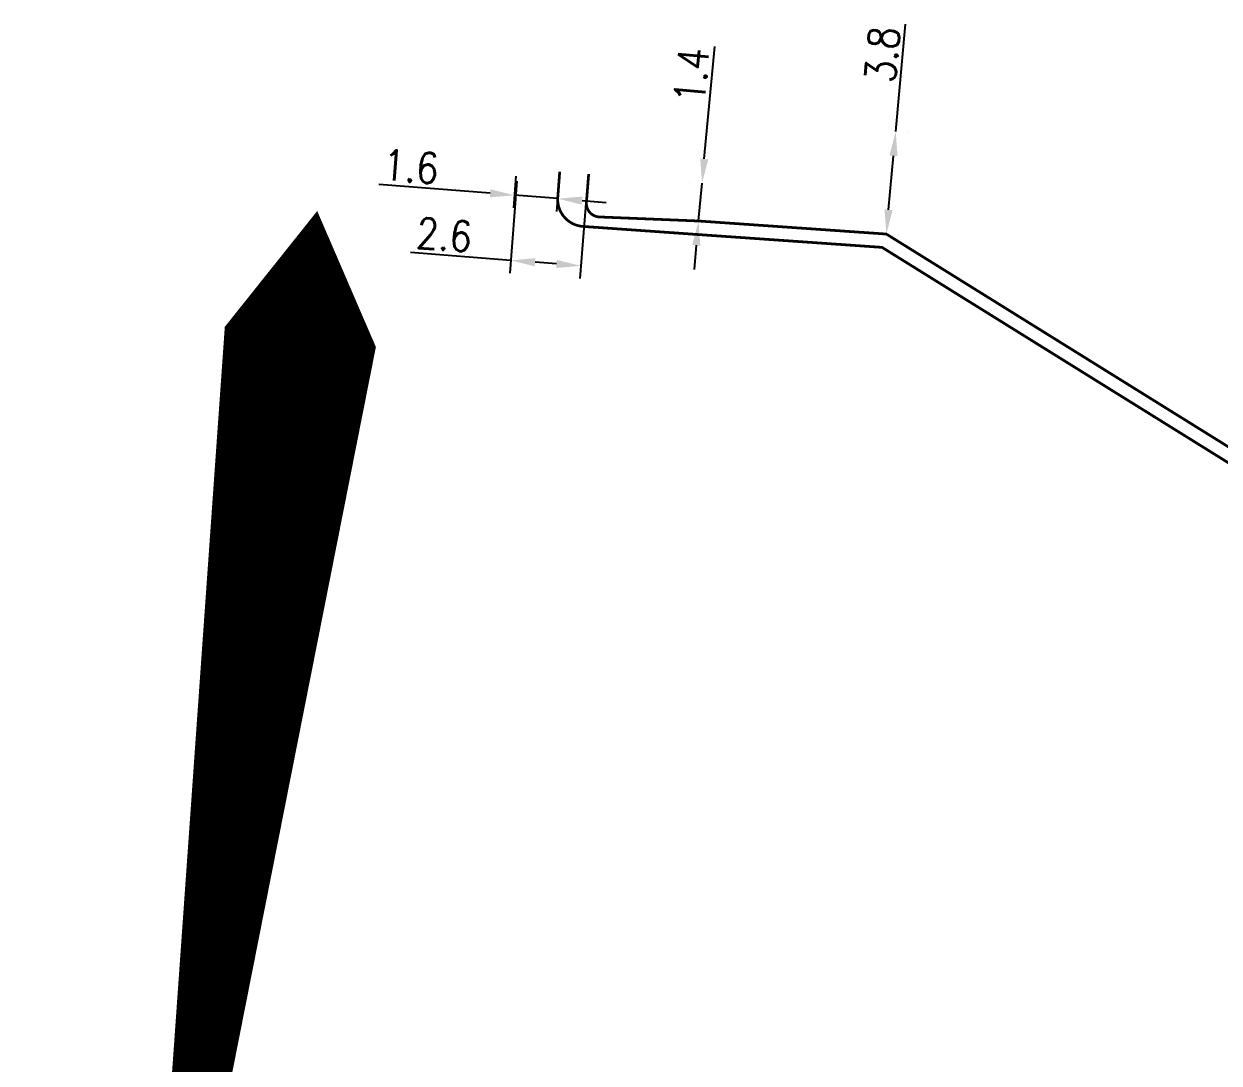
# Model space of a CAD drawing. Header units: millimetres. Extents: x 185000 to 186000, y 128000 to 129009.
# Drawn here: x 185326.25 to 185370.35, y 128339.93 to 128378.28 of the extents above; entities that cross this region are included whole.
import ezdxf

# ---------------------------------------------------------------- set-up
doc = ezdxf.new("R2010")
doc.units = ezdxf.units.MM
doc.header["$PDMODE"] = 34
doc.layers.get('DEFPOINTS').update_dxf_attribs({"linetype": 'CONTINUOUS'})
doc.layers.add('M_120', color=5, linetype='M_ST_13')
doc.layers.add('M_900', color=7, linetype='CONTINUOUS')
doc.styles.get("Standard").update_dxf_attribs({"font": 'romans.shx', "width": 0.85})
doc.linetypes.add('M_ST_13', pattern='A,5,-0.3,["oo",Standard,S=1.5,R=0,X=0,Y=-0.5],-3', length=8.3)
doc.dimstyles.get("Standard").update_dxf_attribs({"dimtxt": 1.5, "dimasz": 1.2, "dimexe": 0.625, "dimexo": 0.625, "dimgap": 0.25, "dimtad": 1, "dimdec": 1, "dimzin": 0, "dimdsep": 46, "dimtxsty": 'Standard', "dimcen": -0.5, "dimadec": 0, "dimazin": 0, "dimtfac": 1, "dimtdec": 1, "dimtmove": 0, "dimatfit": 3, "dimfxl": 0, "dimtolj": 1, "dimtzin": 0, "dimarcsym": 0})

# ---------------------------------------------------------------- blocks, each defined once
blk = doc.blocks.new('*D146')
at = {"layer": 'DEFPOINTS', "color": 0, "linetype": 'Continuous', "transparency": 16777216}
for p in [(185351.27, 128372.399), (185351.27, 128372.399), (185351.141, 128371.005)]:
    blk.add_point(p, dxfattribs=at)
at = {"layer": 'M_120', "color": 0, "linetype": 'Continuous', "lineweight": -2, "transparency": 16777216}
for p, q in [((185351.353, 128373.296), (185351.739, 128377.446)), ((185350.803, 128372.443), (185350.803, 128372.443)), ((185351.141, 128371.005), (185351.27, 128372.399)), ((185350.674, 128371.049), (185350.674, 128371.049)), ((185351.057, 128370.109), (185350.974, 128369.213))]:
    blk.add_line(p, q, dxfattribs=at)
at = {"layer": 'M_120', "color": 0, "linetype": 'Continuous', "transparency": 16777216}
for points in [[(185351.204, 128373.309), (185351.503, 128373.282), (185351.27, 128372.399)], [(185350.908, 128370.123), (185351.207, 128370.095), (185351.141, 128371.005)]]:
    blk.add_solid(points, dxfattribs=at)
at = {"layer": 'M_120', "color": 0, "linetype": 'Continuous', "transparency": 16777216, "insert": (185350.886, 128376.377), "char_height": 1.125, "attachment_point": 5, "rotation": 84.6918}
blk.add_mtext('\\A1;1.4', dxfattribs=at)
blk = doc.blocks.new('*D147')
at = {"layer": 'DEFPOINTS', "color": 0, "linetype": 'Continuous', "transparency": 16777216}
for p in [(185358.418, 128374.307), (185358.418, 128374.307), (185358.072, 128370.523)]:
    blk.add_point(p, dxfattribs=at)
at = {"layer": 'M_120', "color": 0, "linetype": 'Continuous', "lineweight": -2, "transparency": 16777216}
for p, q in [((185358.418, 128374.307), (185358.78, 128378.265)), ((185358.884, 128374.264), (185358.884, 128374.264)), ((185358.154, 128371.419), (185358.336, 128373.411)), ((185358.538, 128370.48), (185358.538, 128370.48))]:
    blk.add_line(p, q, dxfattribs=at)
at = {"layer": 'M_120', "color": 0, "linetype": 'Continuous', "transparency": 16777216}
for points in [[(185358.186, 128373.424), (185358.485, 128373.397), (185358.418, 128374.307)], [(185358.004, 128371.433), (185358.303, 128371.405), (185358.072, 128370.523)]]:
    blk.add_solid(points, dxfattribs=at)
at = {"layer": 'M_120', "color": 0, "linetype": 'Continuous', "transparency": 16777216, "insert": (185357.924, 128377.149), "char_height": 1.125, "attachment_point": 5, "rotation": 84.7757}
blk.add_mtext('\\A1;3.8', dxfattribs=at)
blk = doc.blocks.new('*D148')
at = {"layer": 'DEFPOINTS', "color": 0, "linetype": 'Continuous', "transparency": 16777216}
for p in [(185344.441, 128373.125), (185346.036, 128372.999), (185344.348, 128371.955)]:
    blk.add_point(p, dxfattribs=at)
at = {"layer": 'M_120', "color": 0, "linetype": 'Continuous', "lineweight": -2, "transparency": 16777216}
for p, q in [((185344.404, 128372.658), (185344.311, 128371.488)), ((185343.451, 128372.026), (185339.348, 128372.351)), ((185345.999, 128372.532), (185345.906, 128371.361)), ((185345.943, 128371.829), (185344.348, 128371.955)), ((185346.841, 128371.758), (185347.738, 128371.687))]:
    blk.add_line(p, q, dxfattribs=at)
at = {"layer": 'M_120', "color": 0, "linetype": 'Continuous', "transparency": 16777216}
for points in [[(185343.463, 128372.176), (185343.439, 128371.876), (185344.348, 128371.955)], [(185346.852, 128371.907), (185346.829, 128371.608), (185345.943, 128371.829)]]:
    blk.add_solid(points, dxfattribs=at)
at = {"layer": 'M_120', "color": 0, "linetype": 'Continuous', "transparency": 16777216, "insert": (185340.525, 128373.01), "char_height": 1.125, "attachment_point": 5, "rotation": 355.4742}
blk.add_mtext('\\A1;1.6', dxfattribs=at)
blk = doc.blocks.new('*D149')
at = {"layer": 'DEFPOINTS', "color": 0, "linetype": 'Continuous', "transparency": 16777216}
for p in [(185344.476, 128372.945), (185347.066, 128372.742), (185344.21, 128369.552)]:
    blk.add_point(p, dxfattribs=at)
at = {"layer": 'M_120', "color": 0, "linetype": 'Continuous', "lineweight": -2, "transparency": 16777216}
for p, q in [((185344.439, 128372.477), (185344.174, 128369.084)), ((185347.029, 128372.275), (185346.764, 128368.882)), ((185344.21, 128369.552), (185340.513, 128369.841)), ((185345.903, 128369.419), (185345.108, 128369.482))]:
    blk.add_line(p, q, dxfattribs=at)
at = {"layer": 'M_120', "color": 0, "linetype": 'Continuous', "transparency": 16777216}
for points in [[(185345.119, 128369.631), (185345.096, 128369.332), (185344.21, 128369.552)], [(185345.915, 128369.569), (185345.892, 128369.27), (185346.801, 128369.349)]]:
    blk.add_solid(points, dxfattribs=at)
at = {"layer": 'M_120', "color": 0, "linetype": 'Continuous', "transparency": 16777216, "insert": (185341.757, 128370.496), "char_height": 1.125, "attachment_point": 5, "rotation": 355.5304}
blk.add_mtext('\\A1;2.6', dxfattribs=at)

msp = doc.modelspace()

# ---------------------------------------------------------------- linework, layer by layer
at = {"layer": 'M_120'}
msp.add_lwpolyline([(185381.224, 128355.531, 0.1, 0.1, 0), (185357.913, 128370.032, 0.1, 0.1, 0), (185351.113, 128370.506, 0.1, 0.1, 0), (185346.874, 128370.805, 0.1, 0.1, -0.415714), (185345.947, 128371.878, 0.1, 0.1, 0), (185346.019, 128372.824, 0, 0, 0)], format="xyseb", dxfattribs=at)
at = {"layer": 'M_120', "const_width": 0.1, "flags": 128}
msp.add_lwpolyline([(185347.087, 128372.738), (185347.005, 128371.693, 0.425445), (185347.483, 128371.154), (185351.141, 128371.005), (185358.072, 128370.523), (185381.49, 128355.954), (185384.821, 128353.853), (185393.473, 128343.383), (185395.024, 128341.633, 0.436912), (185395.884, 128341.614), (185397.648, 128343.183, 0.413912), (185397.689, 128343.888), (185397.603, 128343.985)], format="xyb", dxfattribs=at)
at = {"layer": 'M_900', "color": 254, "linetype": 'Continuous'}
msp.add_lwpolyline([(185331.387, 128328.917, 0.857, 5.14, 0), (185335.933, 128362.882, 10.281, 0, 0), (185337.07, 128371.374, 10.281, 0, 0)], format="xyseb", dxfattribs=at)

# ---------------------------------------------------------------- dimensions: what is measured, and where the dimension line sits
at = {"layer": 'M_120', "linetype": 'Continuous'}
for base, p1, p2, angle, picture, middle in [((185358.418, 128374.307), (185358.072, 128370.523), (185358.418, 128374.307), 84.7757, '*D147', (185358.671, 128377.081)), ((185351.27, 128372.399), (185351.141, 128371.005), (185351.27, 128372.399), 84.6918, '*D146', (185351.633, 128376.308)), ((185344.348, 128371.955), (185346.036, 128372.999), (185344.441, 128373.125), 175.4742, '*D148', (185340.466, 128372.262)), ((185344.21, 128369.552), (185347.066, 128372.742), (185344.476, 128372.945), 175.5304, '*D149', (185341.698, 128369.748))]:
    dim = msp.add_linear_dim(base=base, p1=p1, p2=p2, angle=angle, dimstyle='Standard', override={"dimscale": 0.75}, dxfattribs=at)
    dim.commit()
    dim.dimension.update_dxf_attribs({"geometry": picture, "text_midpoint": middle, "dimtype": 161})

doc.saveas('drawing.dxf')
